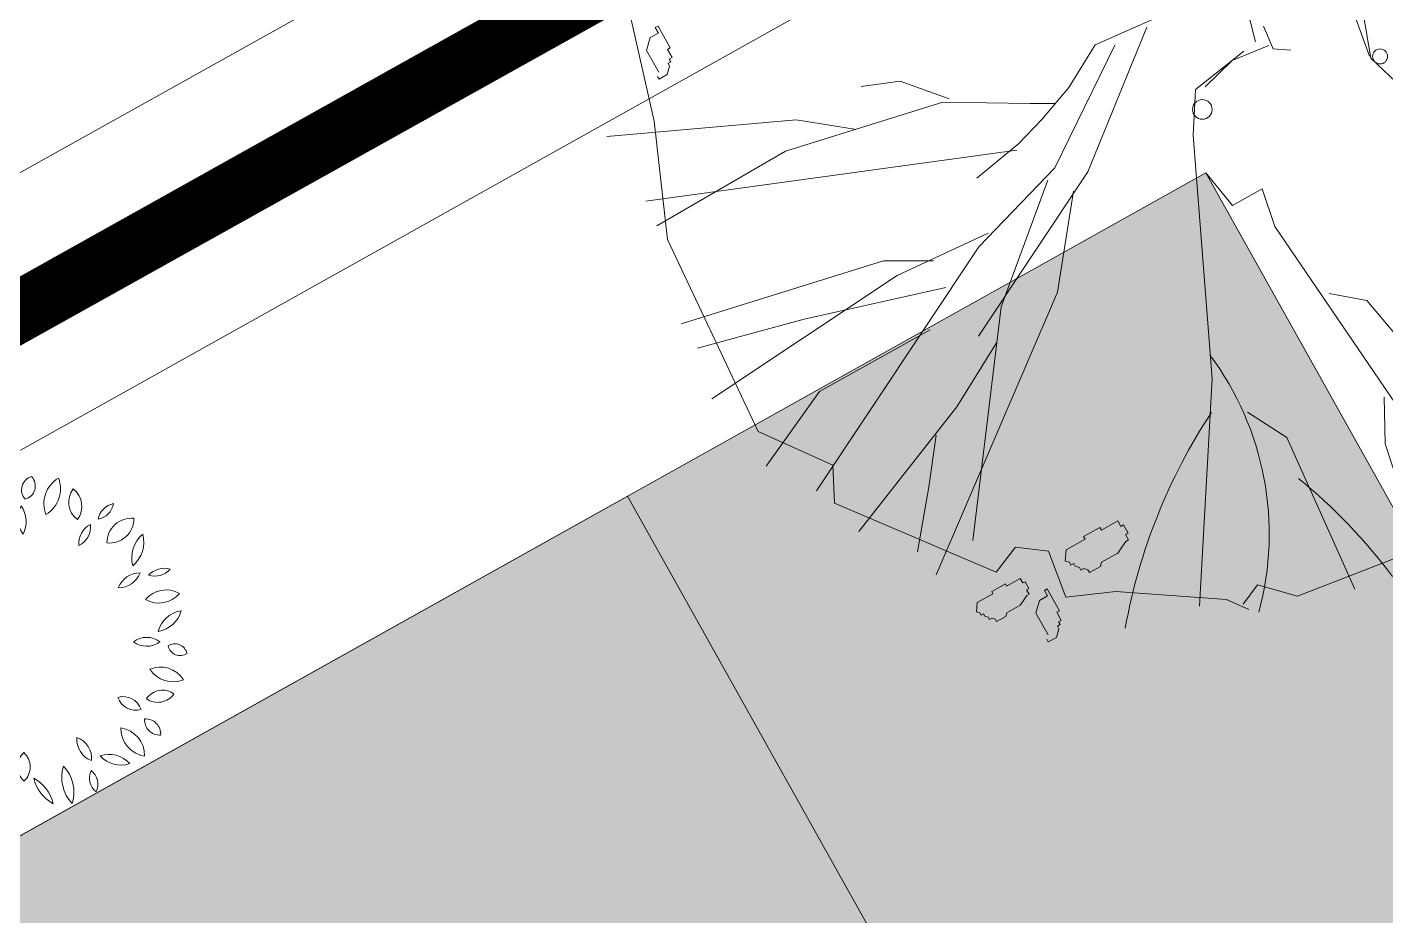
# Model space of a CAD drawing. Header units: millimetres. Extents: x 567980 to 569372, y 2065777 to 2066674.
# Drawn here: x 568954.36 to 568956.779, y 2066330.79 to 2066332.373 of the extents above; entities that cross this region are included whole.
import ezdxf

# ---------------------------------------------------------------- set-up
doc = ezdxf.new("R2010")
doc.units = ezdxf.units.MM
doc.linetypes.add('CENTER', pattern=[3, 1.5, -0.5, 0.5, -0.5])
for name, color, linetype, lineweight in [('A-TUONG', 255, 'Continuous', 35), ('boDnv', 54, 'Continuous', 25), ('E- RANH GIOI', 1, 'CENTER', 13), ('i_Cay', 114, 'Continuous', 13), ('i_Hatch', 250, 'Continuous', 13), ('LD-THAY', 9, 'Continuous', 13)]:
    doc.layers.add(name, color=color, linetype=linetype, lineweight=lineweight)
doc.layers.add('ChiaLo', color=128, linetype='CENTER')
doc.layers.add('loKBT', color=42, linetype='Continuous')
pattern_1 = [(29.19218123277867, (562691.9203229424, 2061569.385537665), (-0.02438702664148963, 0.0436494322024267), []), (74.19218123277868, (562691.9203229424, 2061569.385537665), (-0.136072917459498, 0.03852481105722828), [0.0707106781187533, -0.1414213562375066])]

# ---------------------------------------------------------------- blocks, each defined once
blk = doc.blocks.new('NEN')
at = {"layer": 'ChiaLo', "ltscale": 5}
blk.add_lwpolyline([(407.9785119574517, 44.49402961647138), (242.2672662524274, -47.97200071043335)], dxfattribs=at)
at = {"layer": 'loKBT'}
for points in [[(259.3038481047843, -38.46567488764413), (249.5584509997861, -21.00064596440643), (237.6779943415895, -27.62988021457568), (235.5483332391595, -34.53810133016668), (242.2672662523109, -47.97200071043335)], [(259.3038481049007, -38.4656748874113), (242.2672662525438, -47.97200071043335), (248.9861992651131, -61.40590008976869), (255.589052624302, -63.44142265454866), (269.0492452098988, -55.93070381041616)]]:
    blk.add_lwpolyline(points, close=True, dxfattribs=at)
blk = doc.blocks.new('BT-01')
at = {"layer": 'E- RANH GIOI', "ltscale": 0.05}
blk.add_line((8003672.267732811, 959812.0056849886), (7814005.85038672, 959899.636371252), dxfattribs=at)
at = {"layer": 'loKBT'}
for points in [[(7833505.235778525, 959890.6271611914), (7833514.471557382, 979880.3958136665), (7819916.579384542, 979886.6783844305), (7814691.048656499, 974896.7524486531), (7814005.85038672, 959899.636371252)], [(7833505.235778634, 959890.6271613672), (7814005.85038672, 959899.636371252), (7813320.652116598, 944902.5202951015), (7818090.005713883, 939907.9764685356), (7833495.999999898, 939900.8585091294)]]:
    blk.add_lwpolyline(points, close=True, dxfattribs=at)
blk = doc.blocks.new('mb-cay34')
for p, q in [((148.1361746613402, 528.3000266004818), (174.7247315186541, 874.1654961428137)), ((117.7493039460387, 535.9014440444298), (49.37875487376004, 858.9625939552207)), ((136.7410981431021, 687.9301967215724), (94.95910592813743, 855.1618515863083)), ((246.8936394288903, 722.1366761659738), (307.6674708208884, 851.3611765112728)), ((-75.96726674964884, 813.353954692138), (254.4903571077157, 836.1582743236795)), ((254.4903571077157, 836.1582743236795), (357.0461807146785, 760.1438979851082)), ((-140.5394120010896, 547.3036038572899), (-262.0870747850859, 817.1546970668712)), ((-246.8935944474651, 741.1403207283001), (-75.96726674964884, 813.353954692138)), ((68.37054907227865, 269.8510932095814), (-144.3377708405023, 813.353954692138)), ((-106.3541374649503, 585.3107583767268), (-102.5557786255376, 817.1546970668712)), ((170.9263726792414, 395.2747838804498), (379.8363337511547, 801.9517948792778)), ((357.0461807146785, 760.1438979851082), (410.223249447881, 786.7489599913824)), ((410.223249447881, 786.7489599913824), (626.7299731785898, 619.5172378269488)), ((372.2396160723292, 547.3036038572899), (467.1987220004665, 775.3468001727013)), ((-414.0216082858386, 691.7309390904848), (-246.8935944474651, 741.1403207283001)), ((246.8936394288903, 524.4992842257489), (246.8936394288903, 722.1366761659738)), ((-305.3148857870838, 702.6785631547681), (-300.4485640121857, 702.6785631547681)), ((-300.4485640121857, 702.6785631547681), (-300.4485640121857, 688.0705481802579)), ((292.4739904832676, 323.0611499166116), (584.9479809650802, 703.1330989091658)), ((459.6020043216412, 646.1222998274022), (539.3676299107028, 710.7345163531136)), ((-349.1119760728907, 697.8093217418062), (-363.710941397585, 683.2011613994837)), ((-363.710941397585, 683.2011613994837), (-363.710941397585, 668.5931464307941)), ((-310.1812075619819, 697.8093217418062), (-349.1119760728907, 697.8093217418062)), ((-315.04752933688, 678.3317746187095), (-315.04752933688, 673.4625332115683)), ((-310.1812075619819, 678.3317746187095), (-315.04752933688, 678.3317746187095)), ((-300.4485640121857, 688.0705481802579), (-310.1812075619819, 678.3317746187095)), ((201.3132883745129, 471.2892275187186), (136.7410981431021, 687.9301967215724)), ((-373.4436821046984, 668.5931464307941), (-373.4436821046984, 663.7237596500199)), ((-363.710941397585, 668.5931464307941), (-373.4436821046984, 668.5931464307941)), ((-334.5129135923344, 663.7237596500199), (-373.4436821046984, 663.7237596500199)), ((-334.5129135923344, 668.5931464307941), (-334.5129135923344, 663.7237596500199)), ((-319.9139482690953, 668.5931464307941), (-334.5129135923344, 668.5931464307941)), ((-319.9139482690953, 673.4625332115683), (-319.9139482690953, 668.5931464307941)), ((-315.04752933688, 673.4625332115683), (-319.9139482690953, 673.4625332115683)), ((665.9944534578244, 676.6861190611962), (653.8285680566332, 668.5704744246323)), ((653.8285680566332, 640.1659604918677), (653.8285680566332, 668.5704744246323)), ((665.9944534578244, 676.6861190611962), (670.0497216021176, 672.6282967429142)), ((670.0497216021176, 672.6282967429142), (674.104989747866, 672.6282967429142)), ((674.104989747866, 672.6282967429142), (674.104989747866, 668.5704744246323)), ((674.104989747866, 668.5704744246323), (678.1602578936142, 668.5704744246323)), ((678.1602578936142, 668.5704744246323), (682.2155260393628, 664.512652112171)), ((682.2155260393628, 664.512652112171), (686.2708751490572, 664.512652112171)), ((686.2708751490572, 664.512652112171), (686.2708751490572, 660.454950935673)), ((686.2708751490572, 660.454950935673), (690.3261432948054, 656.3971286173909)), ((690.3261432948054, 656.3971286173909), (694.3814114405541, 656.3971286173909)), ((694.3814114405541, 656.3971286173909), (694.3814114405541, 640.1659604918677)), ((395.0298140887753, 596.7129181954077), (459.6020043216412, 646.1222998274022)), ((649.7732999108848, 615.8191477356013), (649.7732999108848, 640.1659604918677)), ((649.7732999108848, 640.1659604918677), (653.8285680566332, 640.1659604918677)), ((694.3814114405541, 640.1659604918677), (690.3261432948054, 636.1081381735858)), ((690.3261432948054, 636.1081381735858), (690.3261432948054, 611.7613254173193)), ((269.6838374453364, 410.4776860680431), (565.9561417865916, 627.1187225705944)), ((626.7299731785898, 619.5172378269488), (607.7381789815263, 573.9086658635642)), ((653.8285680566332, 615.8191477356013), (649.7732999108848, 615.8191477356013)), ((653.8285680566332, 591.4723349735139), (653.8285680566332, 615.8191477356013)), ((686.2708751490572, 603.6456807807552), (682.2155260393628, 595.5301572917961)), ((682.2155260393628, 595.5301572917961), (682.2155260393628, 591.4723349735139)), ((690.3261432948054, 611.7613254173193), (686.2708751490572, 603.6456807807552)), ((712.964793787978, 596.7475679237394), (698.365828464739, 582.1394075814168)), ((751.8955623003421, 596.7475679237394), (712.964793787978, 596.7475679237394)), ((756.7618840752403, 601.6168093308806), (761.6282058501382, 601.6168093308806)), ((761.6282058501382, 601.6168093308806), (761.6282058501382, 587.0087943621911)), ((-53.17706873174756, 334.4633097294718), (-106.3541374649503, 585.3107583767268)), ((607.7381789815263, 573.9086658635642), (638.1250496982827, 532.1007016696966)), ((661.9391043466748, 591.4723349735139), (653.8285680566332, 591.4723349735139)), ((661.9391043466748, 587.4145126552322), (661.9391043466748, 591.4723349735139)), ((674.104989747866, 587.4145126552322), (661.9391043466748, 587.4145126552322)), ((682.2155260393628, 591.4723349735139), (674.104989747866, 591.4723349735139)), ((674.104989747866, 591.4723349735139), (674.104989747866, 587.4145126552322)), ((698.365828464739, 582.1394075814168), (698.365828464739, 567.5313926127272)), ((747.029240525444, 572.4007793935014), (742.1628215932287, 572.4007793935014)), ((742.1628215932287, 572.4007793935014), (742.1628215932287, 567.5313926127272)), ((751.8955623003421, 577.2700208006427), (747.029240525444, 577.2700208006427)), ((747.029240525444, 577.2700208006427), (747.029240525444, 572.4007793935014)), ((761.6282058501382, 587.0087943621911), (751.8955623003421, 577.2700208006427)), ((698.365828464739, 567.5313926127272), (688.6330877576256, 567.5313926127272)), ((688.6330877576256, 567.5313926127272), (688.6330877576256, 562.6620058319531)), ((727.5638562699896, 562.6620058319531), (688.6330877576256, 562.6620058319531)), ((742.1628215932287, 567.5313926127272), (727.5638562699896, 567.5313926127272)), ((727.5638562699896, 567.5313926127272), (727.5638562699896, 562.6620058319531)), ((-83.56398442847421, 475.0899025937541), (-140.5394120010896, 547.3036038572899)), ((155.7329373201355, 467.4884851498061), (117.7493039460387, 535.9014440444298)), ((315.2641884997138, 444.6841655182652), (372.2396160723292, 547.3036038572899)), ((638.1250496982827, 532.1007016696966), (714.0923164479318, 543.5028614883776)), ((714.0923164479318, 543.5028614883776), (744.4792321432033, 471.2892275187186)), ((159.5312961595482, 372.4704642489087), (148.1361746613402, 528.3000266004818)), ((664.4242070993641, 517.1796781709417), (649.8251446188077, 507.4409046093933)), ((664.4242070993641, 517.1796781709417), (669.2905288742622, 512.3102913901674)), ((669.2905288742622, 512.3102913901674), (674.1568506491602, 512.3102913901674)), ((674.1568506491602, 512.3102913901674), (674.1568506491602, 507.4409046093933)), ((649.8251446188077, 473.3554878912396), (649.8251446188077, 507.4409046093933)), ((674.1568506491602, 507.4409046093933), (679.0231724240584, 507.4409046093933)), ((679.0231724240584, 507.4409046093933), (683.8894941989565, 502.5715178286192)), ((683.8894941989565, 502.5715178286192), (688.7559131311717, 502.5715178286192)), ((688.7559131311717, 502.5715178286192), (688.7559131311717, 497.7022764214779)), ((688.7559131311717, 497.7022764214779), (693.6222349046147, 492.8328896407037)), ((693.6222349046147, 492.8328896407037), (698.4885566795128, 492.8328896407037)), ((698.4885566795128, 492.8328896407037), (698.4885566795128, 473.3554878912396)), ((644.9588228439097, 444.1393125802277), (644.9588228439097, 473.3554878912396)), ((644.9588228439097, 473.3554878912396), (649.8251446188077, 473.3554878912396)), ((698.4885566795128, 473.3554878912396), (693.6222349046147, 468.4861011104657)), ((693.6222349046147, 468.4861011104657), (693.6222349046147, 439.2699257994536)), ((744.4792321432033, 471.2892275187186), (839.4383380713405, 326.8618922855239)), ((151.9345335007528, 190.035974496277), (292.4739904832676, 463.687742775073)), ((-113.9509001237456, 376.2712066236418), (-136.7410531616769, 433.2820056995841)), ((649.8251446188077, 444.1393125802277), (644.9588228439097, 444.1393125802277)), ((649.8251446188077, 414.9231372633948), (649.8251446188077, 444.1393125802277)), ((688.7559131311717, 429.5311522379051), (683.8894941989565, 419.7925240441692)), ((693.6222349046147, 439.2699257994536), (688.7559131311717, 429.5311522379051)), ((132.9427393036894, 250.8474486472551), (269.6838374453364, 410.4776860680431)), ((659.557788168604, 414.9231372633948), (649.8251446188077, 414.9231372633948)), ((659.557788168604, 410.0537504884413), (659.557788168604, 414.9231372633948)), ((674.1568506491602, 410.0537504884413), (659.557788168604, 410.0537504884413)), ((683.8894941989565, 414.9231372633948), (674.1568506491602, 414.9231372633948)), ((674.1568506491602, 414.9231372633948), (674.1568506491602, 410.0537504884413)), ((683.8894941989565, 419.7925240441692), (683.8894941989565, 414.9231372633948)), ((121.5476627854514, 231.843871390447), (170.9263726792414, 395.2747838804498)), ((-53.17706873174756, 323.0611499166116), (-113.9509001237456, 376.2712066236418)), ((527.9725084124947, 178.6338146834168), (828.0432165731327, 368.6697891796939)), ((60.7738313919981, 262.2496757656336), (75.96726675110403, 345.8655368536711)), ((15.1934803390759, 216.6409692028537), (-53.17706873174756, 334.4633097294718)), ((167.1280138383736, 224.2424539464991), (292.4739904832676, 323.0611499166116)), ((839.4383380713405, 326.8618922855239), (869.8252537680673, 304.0575726539828)), ((858.4301322684041, 307.8582477290183), (843.2366969107532, 273.6517682787962)), ((45.58039603434735, 212.8403614333365), (60.7738313919981, 262.2496757656336)), ((843.2366969107532, 273.6517682787962), (888.8170479651308, 228.0431290157139)), ((0, 57.01079908176325), (121.5476627854514, 231.843871390447)), ((34.18527453613932, 182.4344897526316), (15.1934803390759, 216.6409692028537)), ((22.79019801790127, 152.0288199826609), (45.58039603434735, 212.8403614333365)), ((888.8170479651308, 228.0431290157139), (919.2039636618573, 11.40215981868095)), ((0, 0), (151.9345335007528, 190.035974496277)), ((182.3214491974795, 19.00357726262882), (527.9725084124947, 178.6338146834168)), ((-15.19343535765074, 83.61586108803748), (22.79019801790127, 152.0288199826609)), ((600.1414163227307, 155.8294950518757), (664.7136065541417, 121.6230156016536)), ((664.7136065541417, 121.6230156016536), (923.00232250127, 144.4273352331947)), ((-3.798358839412685, -38.00715451361611), (-15.19343535765074, 83.61586108803748)), ((243.0952805894776, 30.40573707548901), (307.6674708208884, 19.00357726262882)), ((748.2775909826158, -7.601484743645412), (938.1957578589206, 30.40573707548901)), ((121.5476627854514, -19.00364456232637), (182.3214491974795, 19.00357726262882)), ((307.6674708208884, 19.00357726262882), (307.6674708208884, -34.20647944440134)), ((106.3541824463755, -114.0215981577057), (121.5476627854514, -19.00364456232637)), ((683.7054457311751, -41.80796419386751), (748.2775909826158, -7.601484743645412)), ((110.1525412857881, -91.21727852034383), (125.3460216248641, -34.20647944440134)), ((307.6674708208884, -34.20647944440134), (368.4412572329165, -22.80431963154115)), ((368.4412572329165, -22.80431963154115), (714.0923164479318, -53.21012400672772)), ((501.3839965351507, -45.60863926308228), (539.3676299107028, -91.21727852616459)), ((117.7493039460387, -152.0288199768399), (110.1525412857881, -91.21727852034383)), ((539.3676299107028, -91.21727852616459), (915.4056048209897, -163.4309797897003)), ((45.58039603434735, -152.0288199768399), (102.5558236069628, -136.8259177834261)), ((87.50439095892946, -159.5946346933487), (125.4880243344814, -155.7939596183132)), ((125.4880243344814, -155.7939596183132), (140.6814596921322, -178.5982792498544)), ((136.7410981431021, -292.6554128353018), (208.9100060533383, -281.2532530166209)), ((148.1361746613402, -304.0575726539828), (212.708364892751, -281.2532530224416)), ((212.708364892751, -281.2532530224416), (809.051422376069, -467.4885524495038))]:
    blk.add_line(p, q)
for centre, radius in [((154.0796875226078, -13.10419218498282), 15.30604035294724), ((217.1510773347109, -295.2454438142013), 11.73883638059978)]:
    blk.add_circle(centre, radius)
for centre, radius, start, end in [((1370.928389552864, -207.9190682095941), 898.0574013195378, 129.3545428610315, 152.6091939442715), ((554.39230590855, 627.1299764630382), 467.6428030324045, 262.5537044343529, 314.3375273120816), ((1051.863512206182, 958.3508592506404), 882.5869489766797, 248.5621882123188, 262.3516403262367)]:
    blk.add_arc(centre, radius, start, end)
blk = doc.blocks.new('mb-cay40')
at = {"color": 0, "linetype": 'ByBlock'}
for centre, radius, start, end in [((-136.2343589076481, 736.8957466763095), 62.92479999999998, 125.4093320002077, 202.7100880001333), ((-230.740058907686, 763.8882466762698), 62.92479999999998, 305.4093320002077, 22.71008800013334), ((16.26654109236551, 684.2603466763248), 136.5301, 133.811686000385, 194.307733999988), ((-210.5471589076042, 749.0423466762695), 136.5301, 313.811686000385, 14.30773399998799), ((-299.5701589075907, 710.3054466762878), 100.1777, 149.4737229998766, 231.7585850006217), ((-447.8704589076224, 682.5084466762783), 100.1777, 329.4737229998766, 51.75858500062168), ((-230.6878589075932, 779.3904466762833), 98.06469999999999, 192.3059549999538, 259.6848969996826), ((-344.058958907699, 662.0099466762913), 98.06469999999999, 12.30595499995376, 79.68489699968265), ((112.6560410923557, 711.3373466763078), 137.2196, 163.4642290000644, 212.7905639999698), ((-134.2428589076444, 676.0780466762808), 137.2196, 343.4642290000643, 32.79056399996983), ((-426.9131589077006, 693.7752466762759), 54.12369999999999, 146.8150690002197, 244.0193430003837), ((-495.9196589076018, 674.7454466763011), 54.12369999999999, 326.8150690002197, 64.01934300038363), ((-147.5025589076395, 637.821246676278), 79.6564, 145.524785000142, 220.8327340004014), ((-273.4387589076068, 630.8271466763035), 79.6564, 325.524785000142, 40.83273400040141), ((138.3718410924193, 615.5002466762926), 80.63699999999999, 104.100357000399, 168.4650159999594), ((39.71864109238959, 709.8323466762886), 80.63699999999999, 284.100357000399, 348.4650159999595), ((230.3510410923918, 506.037146676299), 141.3623, 100.3005049996434, 160.4476489999013), ((71.86314109229716, 692.4305466762962), 141.3623, 280.3005049996434, 340.4476489999013), ((-541.5223589077068, 596.8183466762894), 98.14920000000001, 183.3189289998474, 263.1903650005937), ((-651.1445589076611, 493.6793466763265), 98.14920000000001, 3.318928999847402, 83.19036500059372), ((-554.1702589076594, 555.716446676277), 69.85239999999999, 25.45365099951863, 116.6851969996846), ((-522.4680589076888, 648.1498466762605), 69.85239999999999, 205.4536509995186, 296.6851969996846), ((-390.4405589076341, 597.053746676309), 66.85079999999999, 168.8066020001733, 257.6390980002616), ((-470.3303589076386, 544.7297466762902), 66.85079999999999, 348.8066020001733, 77.63909800026163), ((48.89724109234521, 562.139746676261), 68.7981, 103.8913859995158, 198.9039470000852), ((-32.70725890767062, 606.6362466762985), 68.7981, 283.8913859995158, 18.90394700008519), ((259.9547410923115, 520.9738466762719), 76.85969999999999, 122.5817349996012, 207.1799879998302), ((150.1931410923426, 550.6291466762632), 76.85969999999999, 302.5817349996012, 27.17998799983019), ((-653.7485589076532, 502.9852466762604), 44.2471, 163.4933459999228, 274.4697339999847), ((-692.7238589076442, 471.4445466763245), 44.2471, 343.4933459999227, 94.46973399998471), ((213.0515410923108, 368.6593466762861), 79.60759999999999, 86.02821900006174, 161.3697619999351), ((143.1294410924311, 473.5071466763002), 79.60759999999999, 266.0282190000617, 341.3697619999351), ((299.7197410923836, 426.0202466763112), 53.529, 59.98145400028278, 155.6675900001146), ((277.7252410923538, 494.4245466762877), 53.529, 239.9814540002828, 335.6675900001146), ((-680.1407589076553, 301.4285466763176), 101.6635, 69.72013800080484, 135.6489100005381), ((-717.600058907643, 467.8581466763062), 101.6635, 249.7201380008048, 315.6489100005381), ((-620.4297589075868, 356.9077466762828), 75.7726, 22.57230600034306, 98.33354300080866), ((-561.4437589076697, 460.9655466763143), 75.7726, 202.5723060003431, 278.3335430008087), ((319.9207410923555, 283.5921466762593), 110.2473, 64.73526299980486, 140.5781150000674), ((281.8093410923029, 453.3035466762885), 110.2473, 244.7352629998049, 320.5781150000673), ((-694.8229589076363, 365.1617466763128), 95.9612, 210.9482359996829, 290.5783940005535), ((-743.3930589076772, 225.974346676303), 95.9612, 30.9482359996829, 110.5783940005535), ((359.2284410923021, 242.1056466762602), 79.1061, 90.25287400078554, 173.52208300028), ((280.2783410924312, 330.1357466762784), 79.1061, 270.2528740007856, 353.5220830002799), ((-736.4670589076995, 276.7996466763216), 75.60229999999999, 224.257649999822, 288.5926610007619), ((-766.5091589076037, 152.3813466762949), 75.60229999999999, 44.25764999982202, 108.5926610007619), ((-637.6392589076131, 118.6108466762598), 83.90719999999999, 60.50948499968955, 129.291989999972), ((231.9157410923508, 266.539646676305), 78.02799999999999, 238.8747640006676, 311.2135240002623), ((242.9923410922929, 141.0472466762949), 78.02799999999999, 58.87476400066763, 131.2135240002623), ((344.0384410923289, 142.0358466763282), 53.57989999999999, 28.1981360000389, 112.1917869993301), ((-659.0736589076696, 39.63904667626048), 110.8102, 100.8761589997203, 165.4479130002026), ((-787.2373589075869, 176.3009466762742), 110.8102, 280.8761589997204, 345.4479130002026), ((-649.4696589076193, 256.585046676264), 83.90719999999999, 240.5094849996896, 309.291989999972), ((371.0219410923892, 216.9645466762668), 53.57989999999999, 208.1981360000389, 292.1917869993301), ((349.6776410924213, 166.3968466762817), 97.6447, 209.1951970002367, 286.7189010004093), ((292.527541092335, 25.24994667626743), 97.6447, 29.19519700023669, 106.7189010004093), ((-716.1905589076923, 74.23634667632723), 87.35799999999999, 234.9744629993681, 331.3792250002423), ((-689.6452589076944, -39.14615332373069), 87.35799999999999, 54.97446299936808, 151.3792250002424), ((208.0612410923932, 37.25554667630786), 77.31559999999999, 208.8071649999463, 283.9198800002828), ((158.9131410923146, -75.04515332368464), 77.31559999999999, 28.80716499994626, 103.9198800002828), ((313.8222410924209, -58.64165332372795), 90.3688, 71.37116600059133, 141.7535400000561), ((271.7177410924342, 82.93484667628945), 90.3688, 251.3711660005913, 321.7535400000561), ((-551.4629589076503, -83.00365332367801), 74.9971, 87.17243399982254, 157.2364690000009), ((-616.9188589076803, 20.92074667628185), 74.9971, 267.1724339998225, 337.2364690000009), ((-674.8470589076169, -123.2118533237299), 70.02329999999999, 71.8192460004174, 140.0817599994504), ((-706.7037589076499, -11.75075332372944), 70.02329999999999, 251.8192460004175, 320.0817599994504), ((-557.1729589076713, -163.3047533236968), 77.98479999999999, 113.475291999382, 203.4559599999777), ((-659.7790589075885, -122.8160533237024), 77.98479999999999, 293.475291999382, 23.45595999997768), ((296.2157410923683, -68.1395533237228), 50.671, 179.2557220000184, 267.628659000778), ((243.4524410924059, -118.1089533236882), 50.671, 359.2557220000184, 87.62865900077804), ((-341.8780589076923, -220.9033533237016), 95.91319999999999, 122.8873139993626, 186.7253339999508), ((-489.2111589075648, -151.593553323728), 95.91319999999999, 302.8873139993626, 6.725333999950768), ((69.87894109232002, -150.8368533236935), 70.3103, 173.6499809998805, 254.6514450005405), ((-18.61045890764217, -210.8629533236744), 70.3103, 353.6499809998805, 74.65144500054049), ((274.5892410923552, -86.62635332370701), 116.145, 186.5486859998972, 256.8911319994462), ((132.8601410923875, -212.990753323691), 116.145, 6.548685999897183, 76.89113199944619), ((-604.7676589076873, -147.1679533237184), 106.605, 271.6327640008068, 352.0267889999677), ((-496.1556589076645, -268.5169533236767), 106.605, 91.63276400080674, 172.0267889999677), ((113.3978410923155, -289.9039533237083), 96.71849999999999, 38.69621399990353, 106.2415449999098), ((-132.5331589076959, -236.0941533236837), 75.353, 148.7876610002004, 221.5977110001933), ((-253.3297589076974, -247.0719533237279), 75.353, 328.7876610002005, 41.59771100019329), ((99.92604109243257, -278.0229533236925), 148.0051, 165.2071100000012, 218.3217489999558), ((-159.2895589076797, -332.0080533237124), 148.0051, 345.2071100000012, 38.32174899995582), ((161.8329410923761, -136.5778533236808), 96.71849999999999, 218.6962139999035, 286.2415449999098), ((-472.8800589076418, -293.5357533236747), 49.2563, 76.54190599947391, 193.4774260002929), ((-509.3162589076674, -257.1117533236902), 49.2563, 256.541905999474, 13.4774260002929), ((-314.2852589076501, -280.7871533237339), 91.05040000000001, 159.1169869998805, 230.3606240003511), ((-457.4404589076003, -318.4468533237086), 91.05040000000001, 339.1169869998805, 50.36062400035106), ((-220.1570589075855, -348.4649533237389), 108.6658, 122.1169890002436, 201.7275269999994), ((-378.8747589077102, -296.6562533236793), 108.6658, 302.1169890002436, 21.72752699999944), ((-159.7919589076482, -372.2426533237012), 84.6027, 5.31956000003229, 80.41896799967047), ((-61.47215890765074, -280.976453323703), 84.6027, 185.3195600000323, 260.4189679996705), ((110.3971410924278, -276.4030533237237), 64.3426, 156.7754189998254, 231.2879720002375), ((11.02814109236351, -301.2369533236779), 64.3426, 336.7754189998254, 51.28797200023745), ((-170.4776589077082, -363.9031533237066), 62.5472, 129.7475050000398, 206.070901000292), ((-266.6537589076324, -343.3009533236764), 62.5472, 309.7475050000398, 26.07090100029198)]:
    blk.add_arc(centre, radius, start, end, dxfattribs=at)

msp = doc.modelspace()

# ---------------------------------------------------------------- block references
at = {"layer": 'boDnv'}
msp.add_blockref('NEN', (568697.4807461541, 2066371.697269554), dxfattribs=at)

# ---------------------------------------------------------------- next in the draw order: hatches: boundary and pattern name
at = {"layer": 'i_Hatch', "transparency": 33554687}
h = msp.add_hatch(dxfattribs=at)
h.set_pattern_fill('DOLMIT', color=256, scale=0.2000000000002788, angle=29.19218123277867, double=1)
h.set_pattern_definition(pattern_1)
h.paths.add_polyline_path([(568956.4581287598, 2066332.113487282), (568962.6872845256, 2066320.976244998), (568961.6579766675, 2066320.400544721), (568960.2832475976, 2066322.858452122), (568960.2832475976, 2066322.858452122), (568958.4292828663, 2066326.173195586), (568956.0045216541, 2066330.508478553), (568949.8199508239, 2066327.049394479), (568949.2442499526, 2066328.078702456)])
h = msp.add_hatch(dxfattribs=at)
h.set_pattern_fill('DOLMIT', color=256, scale=0.2000000000002788, angle=29.19218123277867, double=1)
h.set_pattern_definition(pattern_1)
h.paths.add_polyline_path([(568956.4581287598, 2066332.113487282), (568962.6872845256, 2066320.976244998), (568961.6579766675, 2066320.400544721), (568960.2832475976, 2066322.858452122), (568960.2832475976, 2066322.858452122), (568958.4292828663, 2066326.173195586), (568956.0045216541, 2066330.508478553), (568949.8199508239, 2066327.049394479), (568949.2442499526, 2066328.078702456)])

# ---------------------------------------------------------------- next in the draw order: linework, layer by layer
at = {"layer": 'A-TUONG', "elevation": -0.0003433574239588166}
for points in [[(568956.7785880631, 2066333.219451978), (568939.7514066884, 2066323.716650706), (568933.0349224644, 2066337.143187689), (568935.1629624119, 2066344.048039998), (568947.0368333508, 2066350.674799267), (568956.7785880631, 2066333.219451978)], [(568956.7785880631, 2066333.219451978), (568939.7514066884, 2066323.716650706), (568933.0349224644, 2066337.143187689), (568935.1629624119, 2066344.048039998), (568947.0368333508, 2066350.674799267), (568956.7785880631, 2066333.219451978)], [(568956.7733472005, 2066333.228832327), (568939.7549002008, 2066323.71039817), (568946.4679847729, 2066310.290166001), (568953.0699712799, 2066308.255945228), (568966.5312333284, 2066315.782497787), (568956.7733472005, 2066333.228832327)], [(568956.7733472005, 2066333.228832327), (568939.7549002008, 2066323.71039817), (568946.4679847729, 2066310.290166001), (568953.0699712799, 2066308.255945228), (568966.5312333284, 2066315.782497787), (568956.7733472005, 2066333.228832327)]]:
    msp.add_lwpolyline(points, dxfattribs=at)
at = {"layer": 'ChiaLo', "ltscale": 5, "elevation": -0.0003433574239588166}
msp.add_lwpolyline([(569106.1337000923, 2066416.568831598), (568939.6408583609, 2066323.654950364)], dxfattribs=at)
msp.add_lwpolyline([(569106.1337000923, 2066416.568831598), (568939.6408583609, 2066323.654950364)], dxfattribs=at)
msp.add_lwpolyline([(569106.1337000923, 2066416.568831598), (568939.6408583609, 2066323.654950364)], dxfattribs=at)
at = {"layer": 'E- RANH GIOI', "ltscale": 0.05, "const_width": 0.09994635036299977, "elevation": -0.0003433574239588166}
for points in [[(568939.7514066884, 2066323.716650706), (568956.7785880631, 2066333.219451978), (568947.0368333508, 2066350.674799267), (568935.1629624119, 2066344.048039998), (568933.0349224644, 2066337.143187689)], [(568939.7514066884, 2066323.716650706), (568956.7785880631, 2066333.219451978), (568947.0368333508, 2066350.674799267), (568935.1629624119, 2066344.048039998), (568933.0349224644, 2066337.143187689)], [(568939.7549002008, 2066323.71039817), (568956.7733472005, 2066333.228832327), (568966.5312333284, 2066315.782497787), (568953.0699712799, 2066308.255945228), (568946.4679847729, 2066310.290166001)], [(568939.7549002008, 2066323.71039817), (568956.7733472005, 2066333.228832327), (568966.5312333284, 2066315.782497787), (568953.0699712799, 2066308.255945228), (568946.4679847729, 2066310.290166001)]]:
    msp.add_lwpolyline(points, close=True, dxfattribs=at)
at = {"layer": 'LD-THAY'}
for p, q in [((568956.4581287598, 2066332.113487282, -0.0003433574239588166), (568940.9169126968, 2066323.421280914, -0.0003433574239588166)), ((568956.4581287598, 2066332.113487282, -0.0003433574239588166), (568940.9169126968, 2066323.421280914, -0.0003433574239588166)), ((568965.4158880457, 2066316.097716109, -0.0003433574239588166), (568956.4581287598, 2066332.113487282, -0.0003433574239588166)), ((568965.4158880457, 2066316.097716109, -0.0003433574239588166), (568956.4581287598, 2066332.113487282, -0.0003433574239588166))]:
    msp.add_line(p, q, dxfattribs=at)
at = {"layer": 'LD-THAY', "elevation": -0.0003433574239588166}
for points in [[(568956.7785880631, 2066333.219451978), (568939.7514066884, 2066323.716650706), (568933.0349224644, 2066337.143187689), (568935.1629624119, 2066344.048039998), (568947.0368333508, 2066350.674799267), (568956.7785880631, 2066333.219451978)], [(568956.7785880631, 2066333.219451978), (568939.7514066884, 2066323.716650706), (568933.0349224644, 2066337.143187689), (568935.1629624119, 2066344.048039998), (568947.0368333508, 2066350.674799267), (568956.7785880631, 2066333.219451978)], [(568945.6907442149, 2066348.984996706), (568945.3984990277, 2066349.508644077), (568946.9519859349, 2066350.375638461), (568956.4794274941, 2066333.304299275), (568939.8487810383, 2066324.022802815), (568939.0965499132, 2066325.596412705)], [(568945.6907442149, 2066348.984996706), (568945.3984990277, 2066349.508644077), (568946.9519859349, 2066350.375638461), (568956.4794274941, 2066333.304299275), (568939.8487810383, 2066324.022802815), (568939.0965499132, 2066325.596412705)], [(568956.7733472005, 2066333.228832327), (568939.7549002008, 2066323.71039817), (568946.4679847729, 2066310.290166001), (568953.0699712799, 2066308.255945228), (568966.5312333284, 2066315.782497787), (568956.7733472005, 2066333.228832327)], [(568956.7733472005, 2066333.228832327), (568939.7549002008, 2066323.71039817), (568946.4679847729, 2066310.290166001), (568953.0699712799, 2066308.255945228), (568966.5312333284, 2066315.782497787), (568956.7733472005, 2066333.228832327)], [(568964.3865801876, 2066315.522015356), (568964.6793094099, 2066314.998638161), (568966.2319943444, 2066315.867068492), (568956.6887764949, 2066332.929593581), (568940.0666595843, 2066323.632829935), (568940.7922673508, 2066322.090951079)], [(568964.3865801876, 2066315.522015356), (568964.6793094099, 2066314.998638161), (568966.2319943444, 2066315.867068492), (568956.6887764949, 2066332.929593581), (568940.0666595843, 2066323.632829935), (568940.7922673508, 2066322.090951079)], [(568948.3283165742, 2066326.215133893), (568949.296575292, 2066326.756662762), (568948.7208729951, 2066327.785973353), (568955.4288207829, 2066331.537786292), (568961.950705771, 2066319.877167526), (568961.9507051769, 2066319.877160635), (568963.3225974017, 2066317.42435378), (568955.8382983548, 2066313.238320923), (568955.6422821814, 2066313.12868732), (568953.1542508991, 2066317.577091936), (568952.6350148539, 2066317.286674416), (568949.6784079702, 2066322.572779905), (568950.201789205, 2066322.865511622), (568948.3283165742, 2066326.215133893)], [(568948.3283165742, 2066326.215133893), (568949.296575292, 2066326.756662762), (568948.7208729951, 2066327.785973353), (568955.4288207829, 2066331.537786292), (568961.950705771, 2066319.877167526), (568961.9507051769, 2066319.877160635), (568963.3225974017, 2066317.42435378), (568955.8382983548, 2066313.238320923), (568955.6422821814, 2066313.12868732), (568953.1542508991, 2066317.577091936), (568952.6350148539, 2066317.286674416), (568949.6784079702, 2066322.572779905), (568950.201789205, 2066322.865511622), (568948.3283165742, 2066326.215133893)]]:
    msp.add_lwpolyline(points, dxfattribs=at)

# ---------------------------------------------------------------- next in the draw order: block references
at = {"layer": 'i_Cay', "extrusion": (0, 0, -1), "xscale": 0.001142244004148569, "yscale": 0.001142244004148569, "zscale": -0.001142244004148568, "rotation": 240.7813373756499}
msp.add_blockref('mb-cay34', (-568956.3528955516, 2066332.372784694, 0.0003433574239588166), dxfattribs=at)
msp.add_blockref('mb-cay34', (-568956.3528955516, 2066332.372784694, 0.0003433574239588166), dxfattribs=at)
at = {"layer": 'i_Cay', "xscale": 0.0004997317518149989, "yscale": 0.0004997317518149989, "zscale": 0.0004997317518149989, "rotation": 209.2186626243499}
msp.add_blockref('mb-cay40', (568954.2152005645, 2066331.312509161, -0.0003433574239588166), dxfattribs=at)
msp.add_blockref('mb-cay40', (568954.2152005645, 2066331.312509161, -0.0003433574239588166), dxfattribs=at)
at = {"layer": 'loKBT', "xscale": 0.001000000000001394, "yscale": 0.001000000000001394, "zscale": 0.001000000000001394, "rotation": 29.19218123277868}
msp.add_blockref('BT-01', (562586.395041767, 2061674.527818253, -0.0003433574239588166), dxfattribs=at)
msp.add_blockref('BT-01', (562586.395041767, 2061674.527818253, -0.0003433574239588166), dxfattribs=at)

doc.saveas('drawing.dxf')
